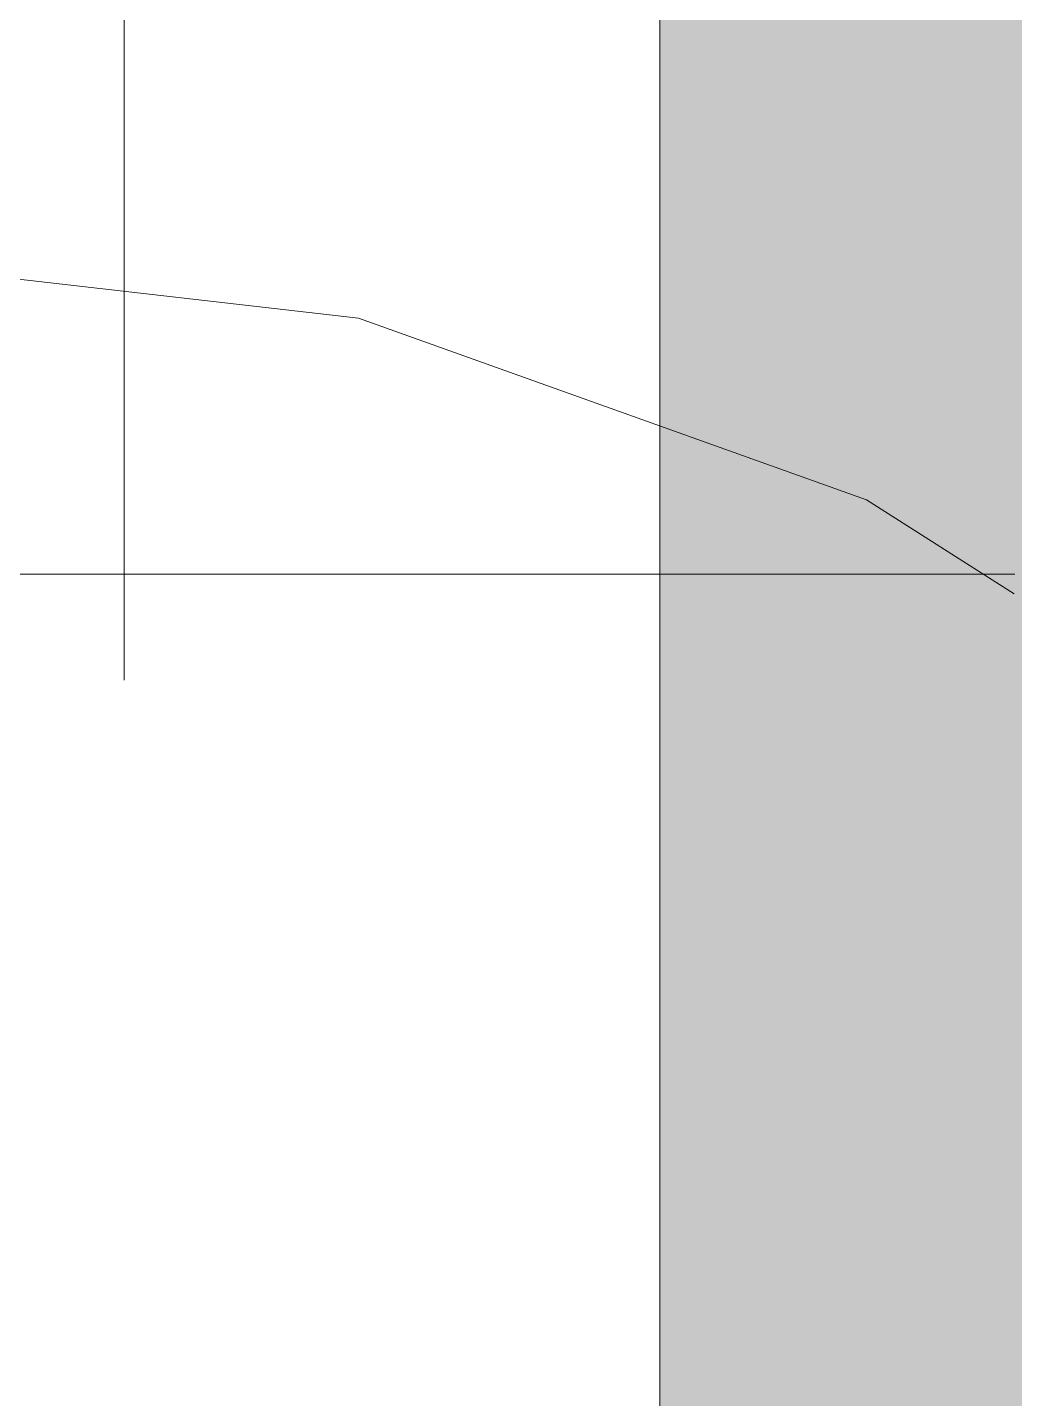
# Model space of a CAD drawing. Header units: inches. Extents: x -4266 to -1814, y 9706 to 12441.
# Drawn here: x -2934.25 to -2926.87, y 9955.63 to 9965.87 of the extents above; entities that cross this region are included whole.
import ezdxf

# ---------------------------------------------------------------- set-up
doc = ezdxf.new("R2010")
doc.units = ezdxf.units.IN
doc.header["$MEASUREMENT"] = 0
for name, color, linetype, lineweight in [('0-1', 7, 'Continuous', 5), ('0-3', 7, 'Continuous', 9), ('A-DETL-GENF-2', 253, 'Continuous', 9), ('A-WALL-3', 10, 'Continuous', 13), ('A-WALL-4', 254, 'Continuous', 5)]:
    doc.layers.add(name, color=color, linetype=linetype, lineweight=lineweight)

# ---------------------------------------------------------------- blocks, each defined once
blk = doc.blocks.new('daphne 26070 - daphne 26070-V184-FLOOR PLAN - 1ST FLOOR')
at = {"layer": 'A-DETL-GENF-2'}
for p, q in [((0, -14.386), (0, -13.362)), ((0, -14.701), (0, -13.834)), ((0, -14.071), (0, -15.016)), ((0, -14.071), (0, -14.701)), ((0, -14.465), (0, -14.386)), ((0, -15.147), (0, -14.465)), ((0, -15.016), (0, -15.174)), ((0, -16.67), (0, -15.147)), ((0, -15.174), (0, -16.119)), ((0, -16.119), (0, -16.198)), ((0, -16.198), (0, -16.67)), ((0, -16.992), (0, -16.513)), ((0, -16.513), (0, -17.143)), ((0, -17.064), (0, -16.592)), ((0, -16.592), (0, -16.992)), ((0, -16.67), (0, -17.931)), ((0, -17.458), (0, -16.67)), ((0, -17.458), (0, -17.064)), ((0, -17.143), (0, -17.616)), ((0, -17.931), (0, -17.458)), ((0, -17.458), (0, -18.482)), ((0, -19.191), (0, -17.458)), ((0, -17.616), (0, -17.458)), ((0, -17.694), (0, -17.537)), ((0, -17.537), (0, -18.088)), ((0, -18.325), (0, -17.694)), ((0, -18.088), (0, -18.682)), ((0, -18.482), (0, -18.325)), ((0, -18.682), (0, -19.191))]:
    blk.add_line(p, q, dxfattribs=at)
blk = doc.blocks.new('gold flame spirea 26749 - gold flame spirea 26749-V185-FLOOR PLAN - 1ST FLOOR')
at = {"layer": 'A-DETL-GENF-2'}
for p, q in [((6.375, 0), (-5.625, 0)), ((1.632, 0), (1.76, 0)), ((1.72, 0), (1.675, 0)), ((1.675, 0), (1.925, 0)), ((1.818, 0), (1.72, 0)), ((1.76, 0), (1.861, 0)), ((1.858, 0), (1.818, 0)), ((1.883, 0), (1.858, 0)), ((1.861, 0), (1.886, 0)), ((1.886, 0), (1.883, 0)), ((1.925, 0), (2.177, 0)), ((2.177, 0), (2.738, 0)), ((2.885, 0), (2.699, 0)), ((2.699, 0), (2.94, 0)), ((2.738, 0), (3.072, 0)), ((3.065, 0), (2.885, 0)), ((2.94, 0), (3.19, 0)), ((3.23, 0), (3.065, 0)), ((3.072, 0), (3.458, 0)), ((3.19, 0), (3.441, 0)), ((3.382, 0), (3.23, 0)), ((3.523, 0), (3.382, 0)), ((3.441, 0), (3.687, 0)), ((3.458, 0), (3.909, 0)), ((3.656, 0), (3.523, 0)), ((3.783, 0), (3.656, 0)), ((3.687, 0), (3.921, 0)), ((3.909, 0), (3.783, 0)), ((3.921, 0), (4.137, 0)), ((4.137, 0), (4.327, 0)), ((4.327, 0), (4.521, 0)), ((4.521, 0), (4.672, 0)), ((4.672, 0), (4.797, 0)), ((4.797, 0), (4.914, 0)), ((4.914, 0), (5.041, 0)), ((4.972, 0), (4.932, 0)), ((4.932, 0), (5.816, 0)), ((4.992, 0), (4.972, 0)), ((5, 0), (4.992, 0)), ((5.004, 0), (5, 0)), ((5.012, 0), (5.004, 0)), ((5.031, 0), (5.012, 0)), ((5.072, 0), (5.031, 0)), ((5.041, 0), (5.197, 0)), ((5.139, 0), (5.072, 0)), ((5.185, 0), (5.139, 0)), ((5.22, 0), (5.185, 0)), ((5.197, 0), (5.397, 0)), ((5.25, 0), (5.22, 0)), ((5.284, 0), (5.25, 0)), ((5.331, 0), (5.284, 0)), ((5.397, 0), (5.331, 0)), ((5.75, 0), (5.712, 0)), ((5.712, 0), (6.165, 0)), ((5.765, 0), (5.75, 0)), ((5.763, 0), (5.762, 0)), ((5.762, 0), (5.766, 0)), ((5.778, 0), (5.763, 0)), ((5.766, 0), (5.765, 0)), ((5.816, 0), (5.778, 0)), ((6.165, 0), (6.592, 0)), ((6.592, 0), (7.009, 0)), ((7.009, 0), (7.427, 0)), ((7.427, 0), (7.863, 0)), ((7.863, 0), (8.329, 0)), ((8.329, 0), (8.841, 0)), ((8.841, 0), (9.027, 0))]:
    blk.add_line(p, q, dxfattribs=at)
blk = doc.blocks.new('switchgrass 26764 - switchgrass 26764-V166-FLOOR PLAN - 1ST FLOOR')
at = {"layer": 'A-DETL-GENF-2'}
for p, q in [((-9.022, -15.478), (-7.918, -16.181)), ((-7.918, -16.181), (-4.127, -17.537)), ((-4.127, -17.537), (0, -18.013))]:
    blk.add_line(p, q, dxfattribs=at)
blk = doc.blocks.new('CTR - 1st Phase - Shell_rvt-1-FLOOR PLAN - 1ST FLOOR')
at = {"layer": 'A-WALL-4'}
blk.add_hatch(color=256, dxfattribs=at).paths.add_polyline_path([(-2929.524, 9943.439), (-2925.274, 9943.439), (-2925.274, 10009.089), (-2929.524, 10009.089), (-2929.524, 9943.886)], flags=0)
at = {"layer": 'A-WALL-3'}
blk.add_line((-2929.524, 9943.439), (-2929.524, 10009.089), dxfattribs=at)
at = {"layer": '0-3'}
for name, p in [('daphne 26070 - daphne 26070-V184-FLOOR PLAN - 1ST FLOOR', (-2933.523, 9980.189)), ('gold flame spirea 26749 - gold flame spirea 26749-V185-FLOOR PLAN - 1ST FLOOR', (-2935.899, 9961.789))]:
    blk.add_blockref(name, p, dxfattribs=at)
at = {"layer": '0-3', "rotation": 180}
blk.add_blockref('switchgrass 26764 - switchgrass 26764-V166-FLOOR PLAN - 1ST FLOOR', (-2935.899, 9946.164), dxfattribs=at)

msp = doc.modelspace()

# ---------------------------------------------------------------- block references
at = {"layer": '0-1'}
msp.add_blockref('CTR - 1st Phase - Shell_rvt-1-FLOOR PLAN - 1ST FLOOR', (0, 0), dxfattribs=at)

doc.saveas('drawing.dxf')
